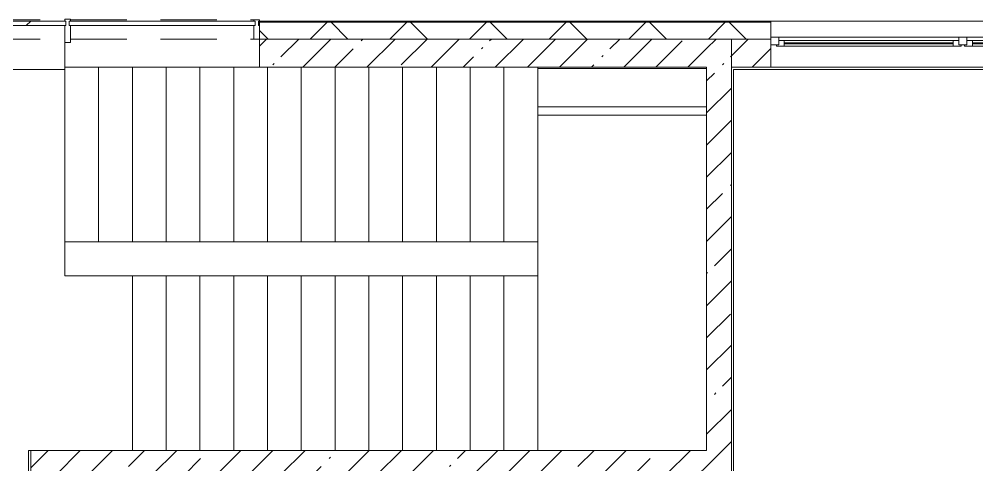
# Model space of a CAD drawing. Header units: millimetres. Extents: x -8624 to 194831, y -8553 to 29000.
# Drawn here: x 94475 to 102980, y 17623 to 21577 of the extents above; entities that cross this region are included whole.
import ezdxf

# ---------------------------------------------------------------- set-up
doc = ezdxf.new("R2010")
doc.units = ezdxf.units.MM
doc.linetypes.add('200_ШТРИХ__ш1_п0_6_', pattern=[800, 500, -300])
for name, color, linetype, lineweight in [('A-DETL-MBND-1', 7, '200_ШТРИХ__ш1_п0_6_', 9), ('A-GLAZ', 7, 'Continuous', 5), ('A-GLAZ-CWMG', 7, 'Continuous', 5), ('A-WALL', 7, 'Continuous', 5), ('A-WALL-2', 7, 'Continuous', 9), ('I-WALL', 7, 'Continuous', 5), ('S-STRS', 7, 'Continuous', 5)]:
    doc.layers.add(name, color=color, linetype=linetype, lineweight=lineweight)
doc.layers.add('A-FLOR-2', color=7, linetype='Continuous', lineweight=5, true_color=0xaaaaaa)
pattern_1 = [(45, (0, 0), (-285.1231, 285.1231), []), (45, (285.12, 0), (-285.1231, 285.1231), [504.031, -100.806, 16.764, -84.042])]

# ---------------------------------------------------------------- blocks, each defined once
blk = doc.blocks.new('120_Окно_СКБ_2Ст_Фрамуга сверху - 120_Окно_СКБ_2Ст_2300х2500_h_ ДОО-19727959-3_1_1_птичка копия 1')
at = {"layer": 'A-GLAZ'}
for p, q in [((-1150, -127), (-1150, -57)), ((-1150, -57), (-1080, -57)), ((1150, -57), (-1150, -57)), ((-1080, -57), (-1080, -127)), ((-1080, -57), (1080, -57)), ((520, -127), (520, -57)), ((520, -57), (590, -57)), ((590, -57), (590, -127)), ((1080, -127), (1080, -57)), ((1080, -57), (1150, -57)), ((1150, -57), (1150, -127)), ((-1080, -127), (-1150, -127)), ((-1150, -127), (-1100, -127)), ((-1080, -127), (-1100, -127)), ((-1100, -127), (-1100, -137)), ((-1100, -137), (540, -137)), ((540, -137), (-1100, -137)), ((520, -87), (-1080, -87)), ((-1080, -87), (-1080, -127)), ((-1030, -137), (-1030, -87)), ((-1030, -107), (470, -107)), ((470, -117), (-1030, -117)), ((470, -137), (470, -87)), ((520, -127), (520, -87)), ((590, -127), (520, -127)), ((540, -127), (520, -127)), ((540, -127), (570, -127)), ((540, -127), (570, -127)), ((540, -137), (540, -127)), ((590, -127), (570, -127)), ((570, -127), (570, -137)), ((570, -137), (1100, -137)), ((1100, -137), (570, -137)), ((1080, -87), (590, -87)), ((590, -87), (590, -127)), ((640, -137), (640, -87)), ((640, -107), (1030, -107)), ((1030, -117), (640, -117)), ((1030, -137), (1030, -87)), ((1080, -127), (1080, -87)), ((1150, -127), (1080, -127)), ((1100, -127), (1080, -127)), ((1100, -127), (1150, -127)), ((1100, -137), (1100, -127))]:
    blk.add_line(p, q, dxfattribs=at)
blk = doc.blocks.new('PNS_Панель прямоугольная - Нр_Стекло - 40мм-22855911-3_1_1_птичка копия 1')
at = {"layer": 'A-GLAZ'}
h = blk.add_hatch(dxfattribs=at)
h.set_pattern_fill('FP_91', color=256, style=0, pattern_type=2)
h.set_pattern_definition([(45, (-94620, -21060), (-1414.214, 1414.214), [1000, -3000]), (45, (-95620, -21560), (-1414.214, 1414.214), [3000, -1000]), (45, (-93620, -22060), (-1414.214, 1414.214), [1000, -3000])])
h.paths.add_polyline_path([(760, -40), (770, -40), (770, 0), (-770, 0), (-770, -40), (21.7, -40)])
for p, q in [((-770, 0), (770, 0)), ((760, 0), (-770, 0)), ((-760, -40), (760, -40))]:
    blk.add_line(p, q, dxfattribs=at)
blk = doc.blocks.new('Прямоугольный импост - Импост структурный с накладкой - 170мм-22855901-3_1_1_птичка копия 1')
at = {"layer": 'A-DETL-MBND-1'}
for p, q in [((93360, 21560), (93360, 21570)), ((93360, 21570), (94880, 21570)), ((93360, 21400), (94880, 21400))]:
    blk.add_line(p, q, dxfattribs=at)
blk = doc.blocks.new('Прямоугольный импост - Импост структурный с накладкой - 170мм-22854936-3_1_1_птичка копия 1')
at = {"layer": 'A-GLAZ-CWMG'}
for p, q in [((-50, 40), (-50, 160)), ((-50, 160), (0, 160)), ((0, 160), (0, 40)), ((-40, 40), (-50, 40)), ((-50, -10), (-50, 0)), ((-50, 0), (-40, 0)), ((-40, 0), (-40, 40)), ((-10, 40), (-10, 0)), ((0, 40), (-10, 40)), ((-10, 0), (0, 0)), ((0, 0), (0, -10)), ((0, -10), (-50, -10))]:
    blk.add_line(p, q, dxfattribs=at)
blk = doc.blocks.new('PNS_Панель прямоугольная1 - Нр_Стекло - 40мм-23689159-3_1_1_птичка копия 1')
at = {"layer": 'A-GLAZ'}
for p, q in [((-825, 0), (825, 0)), ((825, 0), (-815, 0)), ((-815, -40), (815, -40))]:
    blk.add_line(p, q, dxfattribs=at)
blk = doc.blocks.new('Прямоугольный импост - Импост структурный с накладкой - 170мм-23689141-3_1_1_птичка копия 1')
at = {"layer": 'A-DETL-MBND-1'}
for p, q in [((94930, 21570), (96560, 21570)), ((96560, 21570), (96560, 21560)), ((94930, 21400), (96560, 21400))]:
    blk.add_line(p, q, dxfattribs=at)
blk = doc.blocks.new('Прямоугольный импост - Импост структурный с накладкой - 190мм-22854925-3_1_1_птичка копия 1')
at = {"layer": 'A-GLAZ-CWMG'}
for p, q in [((-25, 40), (-25, 190)), ((-25, 190), (25, 190)), ((25, 190), (25, 40)), ((-15, 40), (-25, 40)), ((-25, -17), (-25, 0)), ((-25, 0), (-15, 0)), ((-15, 0), (-15, 40)), ((15, 40), (15, 0)), ((25, 40), (15, 40)), ((15, 0), (25, 0)), ((25, 0), (25, -17)), ((25, -17), (-25, -17))]:
    blk.add_line(p, q, dxfattribs=at)
blk = doc.blocks.new('Зашивка приборов отопления40 - Зашивка приборов отопления-33325598-3_1_1_птичка копия 1')
at = {"layer": 'A-WALL'}
for p, q in [((126595, 120), (125095, 120)), ((126595, 45), (126595, 120)), ((126595, 45), (125095, 45)), ((125095, 45), (126595, 45)), ((126595, -295), (126595, 45)), ((125095, -295), (126595, -295))]:
    blk.add_line(p, q, dxfattribs=at)

msp = doc.modelspace()

# ---------------------------------------------------------------- hatches: boundary and pattern name
at = {"layer": 'A-WALL'}
h = msp.add_hatch(dxfattribs=at)
h.set_pattern_fill('FP_27', color=256, style=0, pattern_type=2)
h.set_pattern_definition([(45, (0, 0), (-353.5534, 353.5534), []), (135, (0, 0), (-353.5534, -353.5534), [])])
h.paths.add_polyline_path([(125230, 21400), (125230, 21550), (120150.2, 21550), (120150.2, 21400), (125080, 21400)])
h.paths.add_polyline_path([(93310, 21400), (93310, 21550), (93290, 21550), (93290, 21400)])
h.paths.add_polyline_path([(105550.2, 21400), (106850.4, 21400), (106850.4, 21550), (105550.2, 21550)])
h.paths.add_polyline_path([(104650.2, 21400), (104650.2, 21550), (103450, 21550), (103450, 21400), (103943.3, 21400)])
h.paths.add_polyline_path([(119250.2, 21400), (119250.2, 21550), (117900.4, 21550), (117900.4, 21400), (118200.1, 21400)])
h.paths.add_polyline_path([(116418, 21400), (117000.4, 21400), (117000.4, 21550), (116130.4, 21550), (116130.4, 21400)])
h.paths.add_polyline_path([(107750.4, 21400), (109050.4, 21400), (109050.4, 21550), (107750.4, 21550)])
h.paths.add_polyline_path([(109950.4, 21400), (111250, 21400), (111250, 21550), (109950.4, 21550)])
h.paths.add_polyline_path([(114635.9, 21400), (114700.4, 21400), (114700.4, 21550), (113550, 21550), (113550, 21400)])
h.paths.add_polyline_path([(98597, 21400), (101150, 21400), (101150, 21550), (96610, 21550), (96610, 21400)])
at = {"layer": 'I-WALL'}
h = msp.add_hatch(dxfattribs=at)
h.set_pattern_fill('FP_23', color=256, style=0, pattern_type=2)
h.set_pattern_definition(pattern_1)
h.paths.add_polyline_path([(98597, 21150), (100580, 21150), (100580, 21400), (96610, 21400), (96610, 21150)])
h.paths.add_polyline_path([(93030, 21150), (93310, 21150), (93310, 21400), (93030, 21400)])
h = msp.add_hatch(dxfattribs=at)
h.set_pattern_fill('FP_23', color=256, style=0, pattern_type=2)
h.set_pattern_definition(pattern_1)
h.paths.add_polyline_path([(100580, 17530), (100800, 17530), (100800, 21400), (100580, 21400), (100580, 17750)])
h = msp.add_hatch(dxfattribs=at)
h.set_pattern_fill('FP_23', color=256, style=0, pattern_type=2)
h.set_pattern_definition(pattern_1)
h.paths.add_polyline_path([(120873.2, 21150), (121040, 21150), (121040, 21400), (120850, 21400), (120850, 21150)])
h.paths.add_polyline_path([(110350, 21150), (110350, 21400), (109950.4, 21400), (109950.4, 21150)])
h.paths.add_polyline_path([(111071.7, 21150), (111250, 21150), (111250, 21400), (111050, 21400), (111050, 21150)])
h.paths.add_polyline_path([(118200.1, 21150), (119250.2, 21150), (119250.2, 21400), (117900.4, 21400), (117900.4, 21150)])
h.paths.add_polyline_path([(113550, 21150), (114700.4, 21150), (114700.4, 21400), (113550, 21400)])
h.paths.add_polyline_path([(116418, 21150), (117000.4, 21150), (117000.4, 21400), (116130.4, 21400), (116130.4, 21150)])
h.paths.add_polyline_path([(100800, 21150), (101150, 21150), (101150, 21400), (100800, 21400)])
h.paths.add_polyline_path([(106050, 21150), (106850.4, 21150), (106850.4, 21400), (106050, 21400), (106050, 21246.1)])
h.paths.add_polyline_path([(107750.4, 21150), (109050.4, 21150), (109050.4, 21400), (107750.4, 21400)])
h.paths.add_polyline_path([(103943.3, 21150), (104650.2, 21150), (104650.2, 21400), (103450, 21400), (103450, 21150)])
h = msp.add_hatch(dxfattribs=at)
h.set_pattern_fill('FP_23', color=256, style=0, pattern_type=2)
h.set_pattern_definition(pattern_1)
h.paths.add_polyline_path([(94800, 13620), (94800, 17750), (94580, 17750), (94580, 13620)])
h = msp.add_hatch(dxfattribs=at)
h.set_pattern_fill('FP_23', color=256, style=0, pattern_type=2)
h.set_pattern_definition(pattern_1)
h.paths.add_polyline_path([(97500, 17530), (100580, 17530), (100580, 17750), (94800, 17750), (94800, 17530), (96814.9, 17530)])

# ---------------------------------------------------------------- linework, layer by layer
at = {"layer": 'A-FLOR-2'}
for p, q in [((94880, 19300), (94880, 21370)), ((94880, 21130), (93050, 21130)), ((105530, 21130), (100820, 21130)), ((100820, 21130), (100820, 13920)), ((95480, 19300), (94880, 19300)), ((95480, 17750), (95480, 19300)), ((94559, 13620), (94559, 17750)), ((94559, 17750), (94580, 17750))]:
    msp.add_line(p, q, dxfattribs=at)
at = {"layer": 'A-WALL'}
for p, q in [((106850.4, 21558), (96610, 21558)), ((96610, 21558), (96610, 21400)), ((101150, 21400), (101150, 21558)), ((100580, 21400), (100800, 21400))]:
    msp.add_line(p, q, dxfattribs=at)
at = {"layer": 'A-WALL-2'}
for p, q in [((101150, 21553), (96610, 21553)), ((101150, 21550), (96610, 21550)), ((96610, 21400), (100580, 21400)), ((101150, 21400), (100800, 21400))]:
    msp.add_line(p, q, dxfattribs=at)
at = {"layer": 'I-WALL'}
for p, q in [((96610, 21400), (96610, 21150)), ((100800, 13900), (100800, 21400)), ((101150, 21150), (101150, 21400)), ((96610, 21150), (100580, 21150)), ((100580, 21150), (100580, 17750)), ((105550, 21150), (100800, 21150)), ((94580, 17750), (94580, 13620)), ((100580, 17750), (94580, 17750))]:
    msp.add_line(p, q, dxfattribs=at)
at = {"layer": 'S-STRS'}
for p, q in [((94880, 19600), (94880, 21150)), ((95180, 21150), (94880, 21150)), ((95480, 21150), (95180, 21150)), ((95180, 19600), (95180, 21150)), ((95180, 19600), (95180, 21150)), ((95780, 21150), (95480, 21150)), ((95480, 19600), (95480, 21150)), ((95480, 19600), (95480, 21150)), ((96080, 21150), (95780, 21150)), ((95780, 19600), (95780, 21150)), ((95780, 19600), (95780, 21150)), ((96380, 21150), (96080, 21150)), ((96080, 19600), (96080, 21150)), ((96080, 19600), (96080, 21150)), ((96610, 21150), (96380, 21150)), ((96380, 19600), (96380, 21150)), ((96380, 19600), (96380, 21150)), ((96680, 19600), (96680, 21150)), ((96680, 19600), (96680, 21150)), ((96980, 19600), (96980, 21150)), ((96980, 19600), (96980, 21150)), ((97280, 19600), (97280, 21150)), ((97280, 19600), (97280, 21150)), ((97580, 19600), (97580, 21150)), ((97580, 19600), (97580, 21150)), ((97880, 19600), (97880, 21150)), ((97880, 19600), (97880, 21150)), ((98180, 19600), (98180, 21150)), ((98180, 19600), (98180, 21150)), ((98480, 19600), (98480, 21150)), ((98480, 19600), (98480, 21150)), ((98780, 19600), (98780, 21150)), ((98780, 19600), (98780, 21150)), ((99080, 21140), (99080, 21150)), ((99080, 21140), (99080, 21150)), ((99080, 19600), (99080, 20725)), ((99080, 19600), (99080, 20725)), ((95180, 19600), (94880, 19600)), ((95480, 19600), (95180, 19600)), ((95780, 19600), (95480, 19600)), ((96080, 19600), (95780, 19600)), ((96380, 19600), (96080, 19600)), ((96680, 19600), (96380, 19600)), ((96980, 19600), (96680, 19600)), ((97280, 19600), (96980, 19600)), ((97580, 19600), (97280, 19600)), ((97880, 19600), (97580, 19600)), ((98180, 19600), (97880, 19600)), ((98480, 19600), (98180, 19600)), ((98780, 19600), (98480, 19600)), ((99080, 19600), (98780, 19600)), ((99080, 19600), (99080, 19300)), ((95480, 19300), (95780, 19300)), ((95780, 19300), (96080, 19300)), ((95780, 19300), (95780, 17750)), ((95780, 19300), (95780, 17750)), ((96080, 19300), (96380, 19300)), ((96080, 19300), (96080, 17750)), ((96080, 19300), (96080, 17750)), ((96380, 19300), (96680, 19300)), ((96380, 19300), (96380, 17750)), ((96380, 19300), (96380, 17750)), ((96680, 19300), (96980, 19300)), ((96680, 19300), (96680, 17750)), ((96680, 19300), (96680, 17750)), ((96980, 19300), (97280, 19300)), ((96980, 19300), (96980, 17750)), ((96980, 19300), (96980, 17750)), ((97280, 19300), (97580, 19300)), ((97280, 19300), (97280, 17750)), ((97280, 19300), (97280, 17750)), ((97580, 19300), (97880, 19300)), ((97580, 19300), (97580, 17750)), ((97580, 19300), (97580, 17750)), ((97880, 19300), (98180, 19300)), ((97880, 19300), (97880, 17750)), ((97880, 19300), (97880, 17750)), ((98180, 19300), (98480, 19300)), ((98180, 19300), (98180, 17750)), ((98180, 19300), (98180, 17750)), ((98480, 19300), (98780, 19300)), ((98480, 19300), (98480, 17750)), ((98480, 19300), (98480, 17750)), ((98780, 19300), (99080, 19300)), ((98780, 19300), (98780, 17750)), ((98780, 19300), (98780, 17750)), ((99080, 19300), (99080, 17750)), ((99080, 19300), (99080, 17750))]:
    msp.add_line(p, q, dxfattribs=at)

# ---------------------------------------------------------------- block references
at = {"layer": 'A-DETL-MBND-1'}
for name in ['Прямоугольный импост - Импост структурный с накладкой - 170мм-22855901-3_1_1_птичка копия 1', 'Прямоугольный импост - Импост структурный с накладкой - 170мм-23689141-3_1_1_птичка копия 1']:
    msp.add_blockref(name, (0, 0), dxfattribs=at)
at = {"layer": 'A-GLAZ'}
for name, p in [('PNS_Панель прямоугольная - Нр_Стекло - 40мм-22855911-3_1_1_птичка копия 1', (94120, 21560)), ('PNS_Панель прямоугольная1 - Нр_Стекло - 40мм-23689159-3_1_1_птичка копия 1', (95745, 21560)), ('120_Окно_СКБ_2Ст_Фрамуга сверху - 120_Окно_СКБ_2Ст_2300х2500_h_ ДОО-19727959-3_1_1_птичка копия 1', (102300, 21475))]:
    msp.add_blockref(name, p, dxfattribs=at)
at = {"layer": 'A-GLAZ-CWMG', "extrusion": (0, 0, -1), "rotation": 180}
for name, p in [('Прямоугольный импост - Импост структурный с накладкой - 190мм-22854925-3_1_1_птичка копия 1', (-94905, 21560)), ('Прямоугольный импост - Импост структурный с накладкой - 170мм-22854936-3_1_1_птичка копия 1', (-96610, 21560))]:
    msp.add_blockref(name, p, dxfattribs=at)
at = {"layer": 'A-WALL', "rotation": 180}
msp.add_blockref('Зашивка приборов отопления40 - Зашивка приборов отопления-33325598-3_1_1_птичка копия 1', (225675, 20845), dxfattribs=at)

doc.saveas('drawing.dxf')
